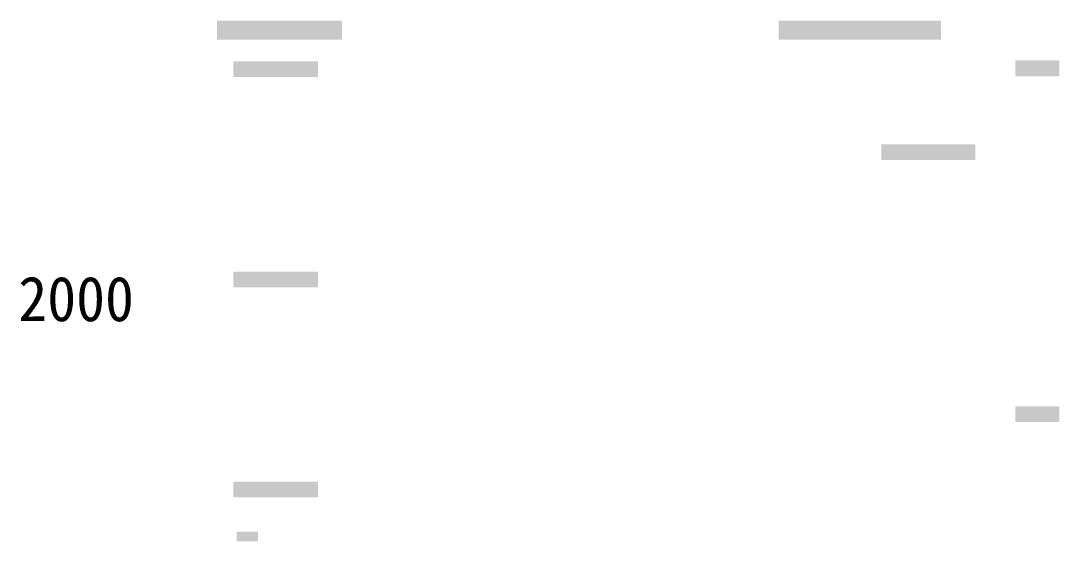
# Model space of a CAD drawing. Header units: millimetres. Extents: x 4 to 3929, y -454 to 587.
# Drawn here: x 2535 to 3929, y -196 to 502 of the extents above; entities that cross this region are included whole.
import ezdxf
from ezdxf.enums import TextEntityAlignment as Align

# ---------------------------------------------------------------- set-up
doc = ezdxf.new("R2010")
doc.units = ezdxf.units.MM
doc.header["$LTSCALE"] = 10
doc.layers.add('CZ-PAT3', color=9, linetype='Continuous')
doc.layers.add('CZ-TEX2', color=3, linetype='Continuous')
doc.styles.add('굴림체', font='GulimChe.ttf')

msp = doc.modelspace()

# ---------------------------------------------------------------- hatches: boundary and pattern name
at = {"layer": 'CZ-PAT3'}
h = msp.add_hatch(color=256, dxfattribs=at)
h.dxf.hatch_style = 1
h.paths.add_polyline_path([(2966.1, 501.8), (2798.4, 501.8), (2798.4, 476.3), (2966.1, 476.3)])
h = msp.add_hatch(color=256, dxfattribs=at)
h.dxf.hatch_style = 1
h.paths.add_polyline_path([(3552, 501.8), (3552, 476.3), (3769.7, 476.3), (3769.7, 501.8)])
h = msp.add_hatch(color=256, dxfattribs=at)
h.dxf.hatch_style = 1
h.paths.add_polyline_path([(2934, 426.5), (2934, 447.6), (2820.3, 447.6), (2820.3, 426.5)])
h = msp.add_hatch(color=256, dxfattribs=at)
h.dxf.hatch_style = 1
h.paths.add_polyline_path([(3928.6, 427.5), (3928.6, 448.6), (3869.6, 448.6), (3869.6, 427.5)])
h = msp.add_hatch(color=256, dxfattribs=at)
h.dxf.hatch_style = 1
h.paths.add_polyline_path([(3815.8, 336), (3690, 336), (3690, 314.9), (3815.8, 314.9)])
h = msp.add_hatch(color=256, dxfattribs=at)
h.dxf.hatch_style = 1
h.paths.add_polyline_path([(2934, 144.2), (2934, 165.3), (2820.3, 165.3), (2820.3, 144.2)])
h = msp.add_hatch(color=256, dxfattribs=at)
h.dxf.hatch_style = 1
h.paths.add_polyline_path([(3928.6, -36.5), (3928.6, -15.4), (3869.6, -15.4), (3869.6, -36.5)])
h = msp.add_hatch(color=256, dxfattribs=at)
h.dxf.hatch_style = 1
h.paths.add_polyline_path([(2934, -137.3), (2934, -116.2), (2820.3, -116.2), (2820.3, -137.3)])
h = msp.add_hatch(color=256, dxfattribs=at)
h.dxf.hatch_style = 1
h.paths.add_polyline_path([(2853.2, -196.3), (2853.2, -183.6), (2824.8, -183.6), (2824.8, -196.3)])

# ---------------------------------------------------------------- texts
at = {"layer": 'CZ-TEX2', "style": '굴림체'}
msp.add_text('2000', height=60, dxfattribs=at).set_placement((2609.2, 128.4), align=Align.MIDDLE)

doc.saveas('drawing.dxf')
